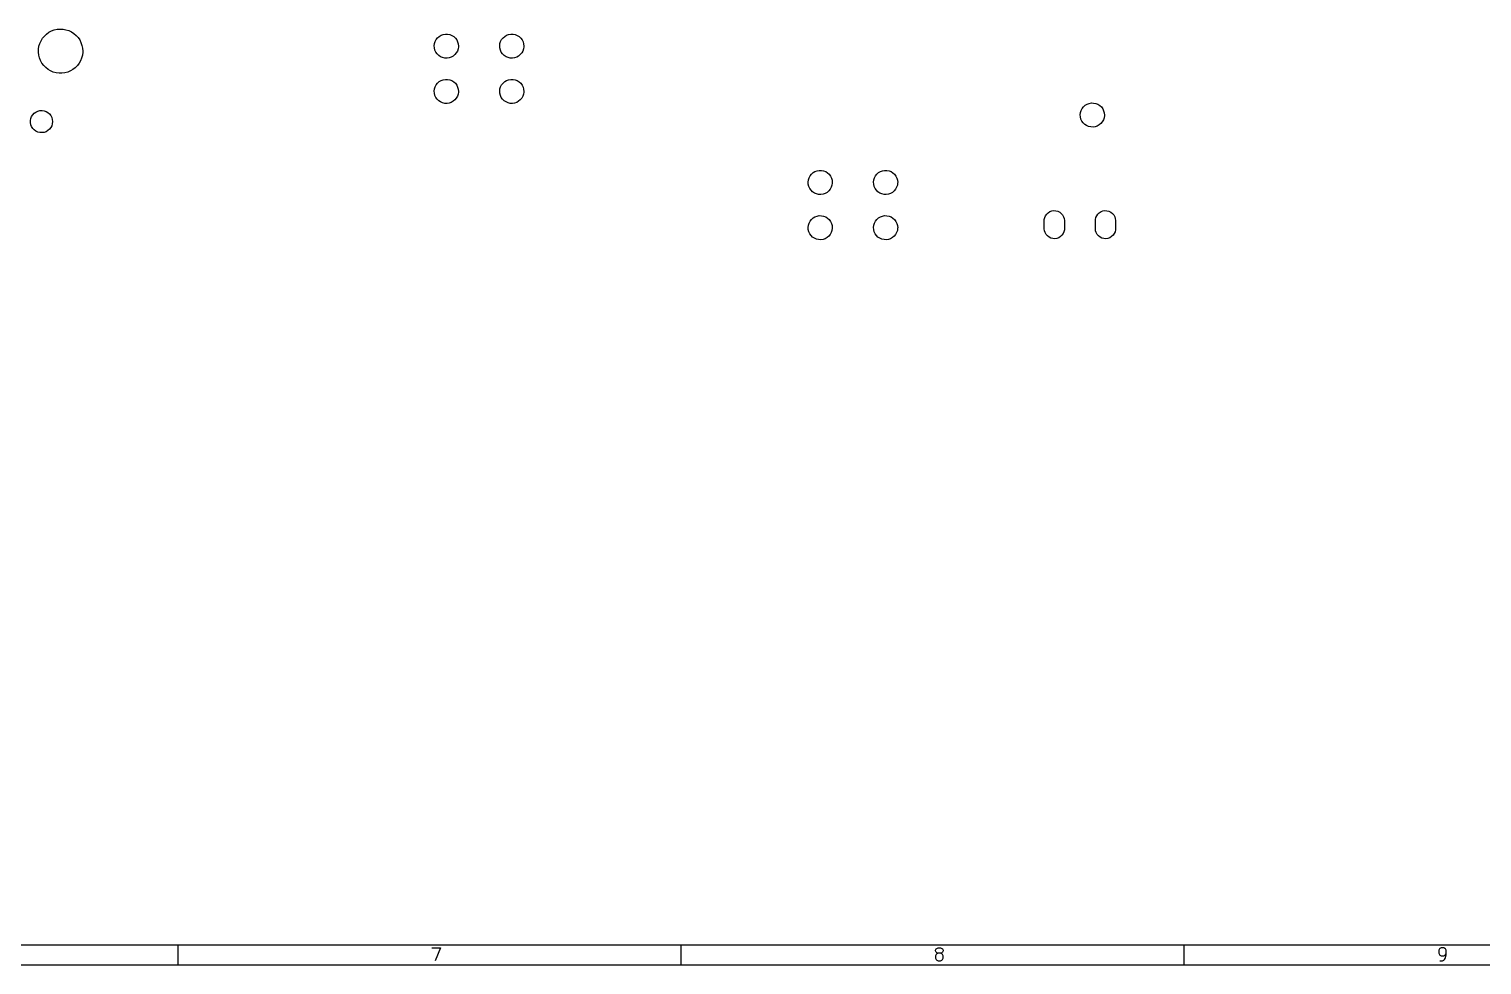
# Model space of a CAD drawing. Extents: x 10 to 584, y -410 to -10.
# Drawn here: x 295.2 to 439.6, y -410 to -317 of the extents above; entities that cross this region are included whole.
import ezdxf

# ---------------------------------------------------------------- set-up
doc = ezdxf.new("R2010")
doc.units = 0
doc.layers.add('BLACK', color=7, linetype='CONTINUOUS')

msp = doc.modelspace()

# ---------------------------------------------------------------- linework, layer by layer
at = {"layer": 'BLACK', "linetype": 'CONTINUOUS'}
for p, q in [((296.57, -317.874), (296.755, -317.648)), ((296.755, -317.648), (296.969, -317.45)), ((296.969, -317.45), (297.206, -317.281)), ((297.206, -317.281), (297.464, -317.145)), ((297.464, -317.145), (297.738, -317.044)), ((297.738, -317.044), (298.023, -316.98)), ((298.023, -316.98), (298.313, -316.955)), ((298.313, -316.955), (298.604, -316.968)), ((298.604, -316.968), (298.891, -317.02)), ((298.891, -317.02), (299.169, -317.109)), ((299.169, -317.109), (299.432, -317.234)), ((299.432, -317.234), (299.677, -317.393)), ((299.677, -317.393), (299.898, -317.583)), ((299.898, -317.583), (300.093, -317.8)), ((335.995, -317.679), (336.183, -317.567)), ((336.183, -317.567), (336.389, -317.491)), ((336.389, -317.491), (336.606, -317.454)), ((336.606, -317.454), (336.825, -317.457)), ((336.825, -317.457), (337.041, -317.499)), ((337.041, -317.499), (337.245, -317.581)), ((337.245, -317.581), (337.431, -317.698)), ((342.495, -317.679), (342.683, -317.567)), ((342.683, -317.567), (342.889, -317.491)), ((342.889, -317.491), (343.106, -317.454)), ((343.106, -317.454), (343.325, -317.457)), ((343.325, -317.457), (343.541, -317.499)), ((343.541, -317.499), (343.745, -317.581)), ((343.745, -317.581), (343.931, -317.698)), ((296.161, -319.247), (296.168, -318.955)), ((296.168, -318.955), (296.214, -318.667)), ((296.214, -318.667), (296.297, -318.388)), ((296.297, -318.388), (296.417, -318.122)), ((296.417, -318.122), (296.57, -317.874)), ((300.093, -317.8), (300.257, -318.041)), ((300.257, -318.041), (300.387, -318.302)), ((300.387, -318.302), (300.482, -318.578)), ((300.482, -318.578), (300.54, -318.863)), ((300.54, -318.863), (300.559, -319.154)), ((335.5, -318.619), (335.526, -318.401)), ((335.515, -318.838), (335.5, -318.619)), ((335.569, -319.051), (335.515, -318.838)), ((335.526, -318.401), (335.591, -318.191)), ((335.661, -319.25), (335.569, -319.051)), ((335.591, -318.191), (335.694, -317.996)), ((335.694, -317.996), (335.83, -317.824)), ((335.83, -317.824), (335.995, -317.679)), ((337.431, -317.698), (337.592, -317.847)), ((337.592, -317.847), (337.723, -318.023)), ((337.723, -318.023), (337.82, -318.22)), ((337.867, -318.93), (337.796, -319.138)), ((337.82, -318.22), (337.88, -318.431)), ((337.898, -318.713), (337.867, -318.93)), ((337.88, -318.431), (337.9, -318.65)), ((337.9, -318.65), (337.898, -318.713)), ((342, -318.619), (342.026, -318.401)), ((342.015, -318.838), (342, -318.619)), ((342.069, -319.051), (342.015, -318.838)), ((342.026, -318.401), (342.091, -318.191)), ((342.161, -319.25), (342.069, -319.051)), ((342.091, -318.191), (342.194, -317.996)), ((342.194, -317.996), (342.33, -317.824)), ((342.33, -317.824), (342.495, -317.679)), ((343.931, -317.698), (344.092, -317.847)), ((344.092, -317.847), (344.223, -318.023)), ((344.223, -318.023), (344.32, -318.22)), ((344.367, -318.93), (344.296, -319.138)), ((344.32, -318.22), (344.38, -318.431)), ((344.398, -318.713), (344.367, -318.93)), ((344.38, -318.431), (344.4, -318.65)), ((344.4, -318.65), (344.398, -318.713)), ((296.193, -319.536), (296.161, -319.247)), ((296.262, -319.82), (296.193, -319.536)), ((296.369, -320.091), (296.262, -319.82)), ((296.51, -320.346), (296.369, -320.091)), ((296.684, -320.58), (296.51, -320.346)), ((300.2, -320.359), (300.025, -320.592)), ((300.343, -320.105), (300.2, -320.359)), ((300.452, -319.834), (300.343, -320.105)), ((300.523, -319.552), (300.452, -319.834)), ((300.557, -319.262), (300.523, -319.552)), ((300.559, -319.154), (300.557, -319.262)), ((335.788, -319.429), (335.661, -319.25)), ((335.945, -319.583), (335.788, -319.429)), ((336.127, -319.705), (335.945, -319.583)), ((336.329, -319.791), (336.127, -319.705)), ((336.543, -319.84), (336.329, -319.791)), ((336.763, -319.848), (336.543, -319.84)), ((336.98, -319.817), (336.763, -319.848)), ((337.188, -319.746), (336.98, -319.817)), ((337.38, -319.639), (337.188, -319.746)), ((337.549, -319.499), (337.38, -319.639)), ((337.689, -319.33), (337.549, -319.499)), ((337.796, -319.138), (337.689, -319.33)), ((342.288, -319.429), (342.161, -319.25)), ((342.445, -319.583), (342.288, -319.429)), ((342.627, -319.705), (342.445, -319.583)), ((342.829, -319.791), (342.627, -319.705)), ((343.043, -319.84), (342.829, -319.791)), ((343.263, -319.848), (343.043, -319.84)), ((343.48, -319.817), (343.263, -319.848)), ((343.688, -319.746), (343.48, -319.817)), ((343.88, -319.639), (343.688, -319.746)), ((344.049, -319.499), (343.88, -319.639)), ((344.189, -319.33), (344.049, -319.499)), ((344.296, -319.138), (344.189, -319.33)), ((296.887, -320.789), (296.684, -320.58)), ((297.116, -320.97), (296.887, -320.789)), ((297.367, -321.118), (297.116, -320.97)), ((297.636, -321.232), (297.367, -321.118)), ((297.917, -321.309), (297.636, -321.232)), ((298.206, -321.349), (297.917, -321.309)), ((298.497, -321.35), (298.206, -321.349)), ((298.787, -321.313), (298.497, -321.35)), ((299.068, -321.237), (298.787, -321.313)), ((299.337, -321.125), (299.068, -321.237)), ((299.589, -320.978), (299.337, -321.125)), ((299.82, -320.8), (299.589, -320.978)), ((300.025, -320.592), (299.82, -320.8)), ((336.389, -321.991), (336.606, -321.954)), ((336.606, -321.954), (336.825, -321.957)), ((336.825, -321.957), (337.041, -321.999)), ((342.889, -321.991), (343.106, -321.954)), ((343.106, -321.954), (343.325, -321.957)), ((343.325, -321.957), (343.541, -321.999)), ((335.5, -323.119), (335.526, -322.901)), ((335.515, -323.338), (335.5, -323.119)), ((335.569, -323.551), (335.515, -323.338)), ((335.526, -322.901), (335.591, -322.691)), ((335.591, -322.691), (335.694, -322.496)), ((335.694, -322.496), (335.83, -322.324)), ((335.83, -322.324), (335.995, -322.179)), ((335.995, -322.179), (336.183, -322.067)), ((336.183, -322.067), (336.389, -321.991)), ((337.041, -321.999), (337.245, -322.081)), ((337.245, -322.081), (337.431, -322.198)), ((337.431, -322.198), (337.592, -322.347)), ((337.592, -322.347), (337.723, -322.523)), ((337.723, -322.523), (337.82, -322.72)), ((337.867, -323.43), (337.796, -323.638)), ((337.82, -322.72), (337.88, -322.931)), ((337.898, -323.213), (337.867, -323.43)), ((337.88, -322.931), (337.9, -323.15)), ((337.9, -323.15), (337.898, -323.213)), ((342, -323.119), (342.026, -322.901)), ((342.015, -323.338), (342, -323.119)), ((342.069, -323.551), (342.015, -323.338)), ((342.026, -322.901), (342.091, -322.691)), ((342.091, -322.691), (342.194, -322.496)), ((342.194, -322.496), (342.33, -322.324)), ((342.33, -322.324), (342.495, -322.179)), ((342.495, -322.179), (342.683, -322.067)), ((342.683, -322.067), (342.889, -321.991)), ((343.541, -321.999), (343.745, -322.081)), ((343.745, -322.081), (343.931, -322.198)), ((343.931, -322.198), (344.092, -322.347)), ((344.092, -322.347), (344.223, -322.523)), ((344.223, -322.523), (344.32, -322.72)), ((344.367, -323.43), (344.296, -323.638)), ((344.32, -322.72), (344.38, -322.931)), ((344.398, -323.213), (344.367, -323.43)), ((344.38, -322.931), (344.4, -323.15)), ((344.4, -323.15), (344.398, -323.213)), ((335.661, -323.75), (335.569, -323.551)), ((335.788, -323.929), (335.661, -323.75)), ((335.945, -324.083), (335.788, -323.929)), ((336.127, -324.205), (335.945, -324.083)), ((336.329, -324.291), (336.127, -324.205)), ((336.543, -324.34), (336.329, -324.291)), ((336.763, -324.348), (336.543, -324.34)), ((336.98, -324.317), (336.763, -324.348)), ((337.188, -324.246), (336.98, -324.317)), ((337.38, -324.139), (337.188, -324.246)), ((337.549, -323.999), (337.38, -324.139)), ((337.689, -323.83), (337.549, -323.999)), ((337.796, -323.638), (337.689, -323.83)), ((342.161, -323.75), (342.069, -323.551)), ((342.288, -323.929), (342.161, -323.75)), ((342.445, -324.083), (342.288, -323.929)), ((342.627, -324.205), (342.445, -324.083)), ((342.829, -324.291), (342.627, -324.205)), ((343.043, -324.34), (342.829, -324.291)), ((343.263, -324.348), (343.043, -324.34)), ((343.48, -324.317), (343.263, -324.348)), ((343.688, -324.246), (343.48, -324.317)), ((343.88, -324.139), (343.688, -324.246)), ((344.049, -323.999), (343.88, -324.139)), ((344.189, -323.83), (344.049, -323.999)), ((344.296, -323.638), (344.189, -323.83)), ((399.791, -325.041), (399.894, -324.846)), ((399.894, -324.846), (400.03, -324.674)), ((400.03, -324.674), (400.195, -324.529)), ((400.195, -324.529), (400.383, -324.417)), ((400.383, -324.417), (400.589, -324.341)), ((400.589, -324.341), (400.806, -324.304)), ((400.806, -324.304), (401.025, -324.307)), ((401.025, -324.307), (401.241, -324.349)), ((401.241, -324.349), (401.445, -324.431)), ((401.445, -324.431), (401.631, -324.548)), ((401.631, -324.548), (401.792, -324.697)), ((401.792, -324.697), (401.923, -324.873)), ((401.923, -324.873), (402.02, -325.07)), ((295.364, -326.047), (295.404, -325.842)), ((295.364, -326.256), (295.364, -326.047)), ((295.403, -326.461), (295.364, -326.256)), ((295.404, -325.842), (295.483, -325.648)), ((295.483, -325.648), (295.596, -325.473)), ((295.596, -325.473), (295.74, -325.322)), ((295.74, -325.322), (295.911, -325.201)), ((295.911, -325.201), (296.101, -325.114)), ((296.101, -325.114), (296.304, -325.065)), ((296.304, -325.065), (296.513, -325.056)), ((296.513, -325.056), (296.72, -325.086)), ((296.72, -325.086), (296.917, -325.154)), ((296.917, -325.154), (297.098, -325.259)), ((297.098, -325.259), (297.256, -325.396)), ((297.256, -325.396), (297.385, -325.56)), ((297.385, -325.56), (297.481, -325.746)), ((297.481, -325.746), (297.539, -325.946)), ((297.559, -326.16), (297.538, -326.368)), ((297.539, -325.946), (297.559, -326.154)), ((297.559, -326.154), (297.559, -326.16)), ((399.7, -325.469), (399.726, -325.251)), ((399.715, -325.688), (399.7, -325.469)), ((399.769, -325.901), (399.715, -325.688)), ((399.726, -325.251), (399.791, -325.041)), ((399.861, -326.1), (399.769, -325.901)), ((399.988, -326.279), (399.861, -326.1)), ((400.145, -326.433), (399.988, -326.279)), ((401.889, -326.18), (401.749, -326.349)), ((401.996, -325.988), (401.889, -326.18)), ((402.067, -325.78), (401.996, -325.988)), ((402.02, -325.07), (402.08, -325.281)), ((402.098, -325.563), (402.067, -325.78)), ((402.08, -325.281), (402.1, -325.5)), ((402.1, -325.5), (402.098, -325.563)), ((295.48, -326.655), (295.403, -326.461)), ((295.592, -326.832), (295.48, -326.655)), ((295.736, -326.983), (295.592, -326.832)), ((295.906, -327.105), (295.736, -326.983)), ((296.096, -327.193), (295.906, -327.105)), ((296.299, -327.243), (296.096, -327.193)), ((296.507, -327.253), (296.299, -327.243)), ((296.714, -327.224), (296.507, -327.253)), ((296.912, -327.157), (296.714, -327.224)), ((297.093, -327.053), (296.912, -327.157)), ((297.252, -326.917), (297.093, -327.053)), ((297.382, -326.754), (297.252, -326.917)), ((297.478, -326.568), (297.382, -326.754)), ((297.538, -326.368), (297.478, -326.568)), ((400.327, -326.555), (400.145, -326.433)), ((400.529, -326.641), (400.327, -326.555)), ((400.743, -326.69), (400.529, -326.641)), ((400.963, -326.698), (400.743, -326.69)), ((401.18, -326.667), (400.963, -326.698)), ((401.388, -326.596), (401.18, -326.667)), ((401.58, -326.489), (401.388, -326.596)), ((401.749, -326.349), (401.58, -326.489)), ((372.65, -332.169), (372.676, -331.951)), ((372.676, -331.951), (372.741, -331.741)), ((372.741, -331.741), (372.844, -331.546)), ((372.844, -331.546), (372.98, -331.374)), ((372.98, -331.374), (373.145, -331.229)), ((373.145, -331.229), (373.333, -331.117)), ((373.333, -331.117), (373.539, -331.041)), ((373.539, -331.041), (373.756, -331.004)), ((373.756, -331.004), (373.975, -331.007)), ((373.975, -331.007), (374.191, -331.049)), ((374.191, -331.049), (374.395, -331.131)), ((374.395, -331.131), (374.581, -331.248)), ((374.581, -331.248), (374.742, -331.397)), ((374.742, -331.397), (374.873, -331.573)), ((374.873, -331.573), (374.97, -331.77)), ((374.97, -331.77), (375.03, -331.981)), ((375.03, -331.981), (375.05, -332.2)), ((379.15, -332.169), (379.176, -331.951)), ((379.176, -331.951), (379.241, -331.741)), ((379.241, -331.741), (379.344, -331.546)), ((379.344, -331.546), (379.48, -331.374)), ((379.48, -331.374), (379.645, -331.229)), ((379.645, -331.229), (379.833, -331.117)), ((379.833, -331.117), (380.039, -331.041)), ((380.039, -331.041), (380.256, -331.004)), ((380.256, -331.004), (380.475, -331.007)), ((380.475, -331.007), (380.691, -331.049)), ((380.691, -331.049), (380.895, -331.131)), ((380.895, -331.131), (381.081, -331.248)), ((381.081, -331.248), (381.242, -331.397)), ((381.242, -331.397), (381.373, -331.573)), ((381.373, -331.573), (381.47, -331.77)), ((381.47, -331.77), (381.53, -331.981)), ((381.53, -331.981), (381.55, -332.2)), ((372.665, -332.388), (372.65, -332.169)), ((372.719, -332.601), (372.665, -332.388)), ((372.811, -332.8), (372.719, -332.601)), ((372.938, -332.979), (372.811, -332.8)), ((373.095, -333.133), (372.938, -332.979)), ((373.277, -333.255), (373.095, -333.133)), ((373.479, -333.341), (373.277, -333.255)), ((373.693, -333.39), (373.479, -333.341)), ((373.913, -333.398), (373.693, -333.39)), ((374.13, -333.367), (373.913, -333.398)), ((374.338, -333.296), (374.13, -333.367)), ((374.53, -333.189), (374.338, -333.296)), ((374.699, -333.049), (374.53, -333.189)), ((374.839, -332.88), (374.699, -333.049)), ((374.946, -332.688), (374.839, -332.88)), ((375.017, -332.48), (374.946, -332.688)), ((375.048, -332.263), (375.017, -332.48)), ((375.05, -332.2), (375.048, -332.263)), ((379.165, -332.388), (379.15, -332.169)), ((379.219, -332.601), (379.165, -332.388)), ((379.311, -332.8), (379.219, -332.601)), ((379.438, -332.979), (379.311, -332.8)), ((379.595, -333.133), (379.438, -332.979)), ((379.777, -333.255), (379.595, -333.133)), ((379.979, -333.341), (379.777, -333.255)), ((380.193, -333.39), (379.979, -333.341)), ((380.413, -333.398), (380.193, -333.39)), ((380.63, -333.367), (380.413, -333.398)), ((380.838, -333.296), (380.63, -333.367)), ((381.03, -333.189), (380.838, -333.296)), ((381.199, -333.049), (381.03, -333.189)), ((381.339, -332.88), (381.199, -333.049)), ((381.446, -332.688), (381.339, -332.88)), ((381.517, -332.48), (381.446, -332.688)), ((381.548, -332.263), (381.517, -332.48)), ((381.55, -332.2), (381.548, -332.263)), ((372.676, -336.451), (372.741, -336.241)), ((372.741, -336.241), (372.844, -336.046)), ((372.844, -336.046), (372.98, -335.874)), ((372.98, -335.874), (373.145, -335.729)), ((373.145, -335.729), (373.333, -335.617)), ((373.333, -335.617), (373.539, -335.541)), ((373.539, -335.541), (373.756, -335.504)), ((373.756, -335.504), (373.975, -335.507)), ((373.975, -335.507), (374.191, -335.549)), ((374.191, -335.549), (374.395, -335.631)), ((374.395, -335.631), (374.581, -335.748)), ((374.581, -335.748), (374.742, -335.897)), ((374.742, -335.897), (374.873, -336.073)), ((374.873, -336.073), (374.97, -336.27)), ((374.97, -336.27), (375.03, -336.481)), ((379.176, -336.451), (379.241, -336.241)), ((379.241, -336.241), (379.344, -336.046)), ((379.344, -336.046), (379.48, -335.874)), ((379.48, -335.874), (379.645, -335.729)), ((379.645, -335.729), (379.833, -335.617)), ((379.833, -335.617), (380.039, -335.541)), ((380.039, -335.541), (380.256, -335.504)), ((380.256, -335.504), (380.475, -335.507)), ((380.475, -335.507), (380.691, -335.549)), ((380.691, -335.549), (380.895, -335.631)), ((380.895, -335.631), (381.081, -335.748)), ((381.081, -335.748), (381.242, -335.897)), ((381.242, -335.897), (381.373, -336.073)), ((381.373, -336.073), (381.47, -336.27)), ((381.47, -336.27), (381.53, -336.481)), ((396.12, -336), (396.125, -335.895)), ((396.12, -336.8), (396.12, -336)), ((396.125, -335.895), (396.167, -335.698)), ((396.167, -335.698), (396.247, -335.512)), ((396.247, -335.512), (396.363, -335.347)), ((396.363, -335.347), (396.51, -335.208)), ((396.51, -335.208), (396.682, -335.101)), ((396.682, -335.101), (396.871, -335.031)), ((396.871, -335.031), (397.071, -335.001)), ((397.071, -335.001), (397.273, -335.012)), ((397.273, -335.012), (397.469, -335.063)), ((397.469, -335.063), (397.65, -335.152)), ((397.65, -335.152), (397.81, -335.276)), ((397.81, -335.276), (397.941, -335.429)), ((397.941, -335.429), (398.039, -335.606)), ((398.039, -335.606), (398.1, -335.799)), ((398.1, -335.799), (398.12, -336)), ((398.12, -336), (398.12, -336.8)), ((401.2, -336), (401.205, -335.895)), ((401.2, -336.8), (401.2, -336)), ((401.205, -335.895), (401.247, -335.698)), ((401.247, -335.698), (401.327, -335.512)), ((401.327, -335.512), (401.443, -335.347)), ((401.443, -335.347), (401.59, -335.208)), ((401.59, -335.208), (401.762, -335.101)), ((401.762, -335.101), (401.951, -335.031)), ((401.951, -335.031), (402.151, -335.001)), ((402.151, -335.001), (402.353, -335.012)), ((402.353, -335.012), (402.549, -335.063)), ((402.549, -335.063), (402.73, -335.152)), ((402.73, -335.152), (402.89, -335.276)), ((402.89, -335.276), (403.021, -335.429)), ((403.021, -335.429), (403.119, -335.606)), ((403.119, -335.606), (403.18, -335.799)), ((403.18, -335.799), (403.2, -336)), ((403.2, -336), (403.2, -336.8)), ((372.65, -336.669), (372.676, -336.451)), ((372.665, -336.888), (372.65, -336.669)), ((372.719, -337.101), (372.665, -336.888)), ((372.811, -337.3), (372.719, -337.101)), ((372.938, -337.479), (372.811, -337.3)), ((373.095, -337.633), (372.938, -337.479)), ((373.277, -337.755), (373.095, -337.633)), ((373.479, -337.841), (373.277, -337.755)), ((373.693, -337.89), (373.479, -337.841)), ((374.13, -337.867), (373.913, -337.898)), ((374.338, -337.796), (374.13, -337.867)), ((374.53, -337.689), (374.338, -337.796)), ((374.699, -337.549), (374.53, -337.689)), ((374.839, -337.38), (374.699, -337.549)), ((374.946, -337.188), (374.839, -337.38)), ((375.017, -336.98), (374.946, -337.188)), ((375.048, -336.763), (375.017, -336.98)), ((375.03, -336.481), (375.05, -336.7)), ((375.05, -336.7), (375.048, -336.763)), ((379.15, -336.669), (379.176, -336.451)), ((379.165, -336.888), (379.15, -336.669)), ((379.219, -337.101), (379.165, -336.888)), ((379.311, -337.3), (379.219, -337.101)), ((379.438, -337.479), (379.311, -337.3)), ((379.595, -337.633), (379.438, -337.479)), ((379.777, -337.755), (379.595, -337.633)), ((379.979, -337.841), (379.777, -337.755)), ((380.193, -337.89), (379.979, -337.841)), ((380.63, -337.867), (380.413, -337.898)), ((380.838, -337.796), (380.63, -337.867)), ((381.03, -337.689), (380.838, -337.796)), ((381.199, -337.549), (381.03, -337.689)), ((381.339, -337.38), (381.199, -337.549)), ((381.446, -337.188), (381.339, -337.38)), ((381.517, -336.98), (381.446, -337.188)), ((381.548, -336.763), (381.517, -336.98)), ((381.53, -336.481), (381.55, -336.7)), ((381.55, -336.7), (381.548, -336.763)), ((396.14, -337.001), (396.12, -336.8)), ((396.201, -337.194), (396.14, -337.001)), ((396.299, -337.371), (396.201, -337.194)), ((396.43, -337.524), (396.299, -337.371)), ((396.59, -337.648), (396.43, -337.524)), ((396.771, -337.737), (396.59, -337.648)), ((396.967, -337.788), (396.771, -337.737)), ((397.169, -337.799), (396.967, -337.788)), ((397.369, -337.769), (397.169, -337.799)), ((397.558, -337.699), (397.369, -337.769)), ((397.73, -337.592), (397.558, -337.699)), ((397.877, -337.453), (397.73, -337.592)), ((397.993, -337.288), (397.877, -337.453)), ((398.073, -337.102), (397.993, -337.288)), ((398.115, -336.905), (398.073, -337.102)), ((398.12, -336.8), (398.115, -336.905)), ((401.22, -337.001), (401.2, -336.8)), ((401.281, -337.194), (401.22, -337.001)), ((401.379, -337.371), (401.281, -337.194)), ((401.51, -337.524), (401.379, -337.371)), ((401.67, -337.648), (401.51, -337.524)), ((401.851, -337.737), (401.67, -337.648)), ((402.047, -337.788), (401.851, -337.737)), ((402.249, -337.799), (402.047, -337.788)), ((402.449, -337.769), (402.249, -337.799)), ((402.638, -337.699), (402.449, -337.769)), ((402.81, -337.592), (402.638, -337.699)), ((402.957, -337.453), (402.81, -337.592)), ((403.073, -337.288), (402.957, -337.453)), ((403.153, -337.102), (403.073, -337.288)), ((403.195, -336.905), (403.153, -337.102)), ((403.2, -336.8), (403.195, -336.905)), ((373.913, -337.898), (373.693, -337.89)), ((380.413, -337.898), (380.193, -337.89)), ((12, -407.989), (582.004, -407.989)), ((310, -407.989), (310, -409.989)), ((335.261, -408.277), (336.127, -408.277)), ((336.127, -408.277), (335.57, -409.577)), ((360, -407.989), (360, -409.989)), ((385.323, -408.525), (385.385, -408.401)), ((385.323, -408.587), (385.323, -408.525)), ((385.385, -408.71), (385.323, -408.587)), ((385.385, -408.401), (385.446, -408.339)), ((385.446, -408.339), (385.57, -408.277)), ((385.57, -408.277), (385.818, -408.277)), ((385.818, -408.277), (385.942, -408.339)), ((385.942, -408.339), (386.004, -408.401)), ((386.004, -408.401), (386.065, -408.525)), ((386.065, -408.587), (386.004, -408.71)), ((386.065, -408.525), (386.065, -408.587)), ((410, -407.989), (410, -409.989)), ((435.385, -408.401), (435.323, -408.525)), ((435.323, -408.525), (435.323, -408.834)), ((435.446, -408.339), (435.385, -408.401)), ((435.57, -408.277), (435.446, -408.339)), ((435.818, -408.277), (435.57, -408.277)), ((435.942, -408.339), (435.818, -408.277)), ((436.004, -408.401), (435.942, -408.339)), ((436.065, -408.525), (436.004, -408.401)), ((436.065, -409.02), (436.065, -408.525)), ((10, -409.989), (584.004, -409.989)), ((385.385, -408.958), (385.323, -409.082)), ((385.323, -409.082), (385.323, -409.329)), ((385.323, -409.329), (385.385, -409.453)), ((385.446, -408.772), (385.385, -408.71)), ((385.446, -408.896), (385.385, -408.958)), ((385.385, -409.453), (385.446, -409.515)), ((385.57, -408.834), (385.446, -408.772)), ((385.57, -408.834), (385.446, -408.896)), ((385.446, -409.515), (385.57, -409.577)), ((385.818, -408.834), (385.57, -408.834)), ((385.57, -409.577), (385.818, -409.577)), ((385.942, -408.772), (385.818, -408.834)), ((385.942, -408.896), (385.818, -408.834)), ((385.818, -409.577), (385.942, -409.515)), ((386.004, -408.71), (385.942, -408.772)), ((386.004, -408.958), (385.942, -408.896)), ((385.942, -409.515), (386.004, -409.453)), ((386.065, -409.082), (386.004, -408.958)), ((386.004, -409.453), (386.065, -409.329)), ((386.065, -409.329), (386.065, -409.082)), ((435.323, -408.834), (435.385, -408.958)), ((435.385, -408.958), (435.446, -409.02)), ((435.446, -409.02), (435.57, -409.082)), ((435.446, -409.577), (435.694, -409.577)), ((435.57, -409.082), (435.818, -409.082)), ((435.694, -409.577), (435.818, -409.515)), ((435.818, -409.082), (435.942, -409.02)), ((435.818, -409.515), (435.88, -409.453)), ((435.88, -409.453), (436.004, -409.268)), ((435.942, -409.02), (436.004, -408.958)), ((436.004, -408.958), (436.065, -408.834)), ((436.004, -409.268), (436.065, -409.02))]:
    msp.add_line(p, q, dxfattribs=at)

doc.saveas('drawing.dxf')
